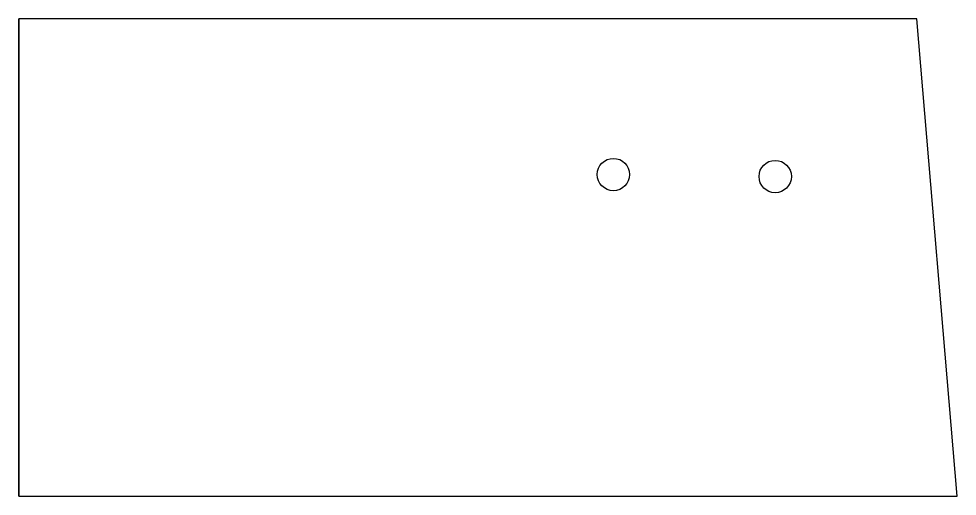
# Model space of a CAD drawing. Header units: millimetres. Extents: x 0 to 232, y 2 to 120.
import ezdxf

# ---------------------------------------------------------------- set-up
doc = ezdxf.new("R2010")
doc.units = ezdxf.units.MM
doc.layers.get('0').update_dxf_attribs({"linetype": 'CONTINUOUS'})

msp = doc.modelspace()

# ---------------------------------------------------------------- linework, layer by layer
msp.add_line((0, 2), (0, 120))
msp.add_lwpolyline([(0, 2), (232, 2), (222, 120), (0, 120)], close=True)
for centre in [(147, 81.5), (187, 81)]:
    msp.add_circle(centre, 4)

doc.saveas('drawing.dxf')
